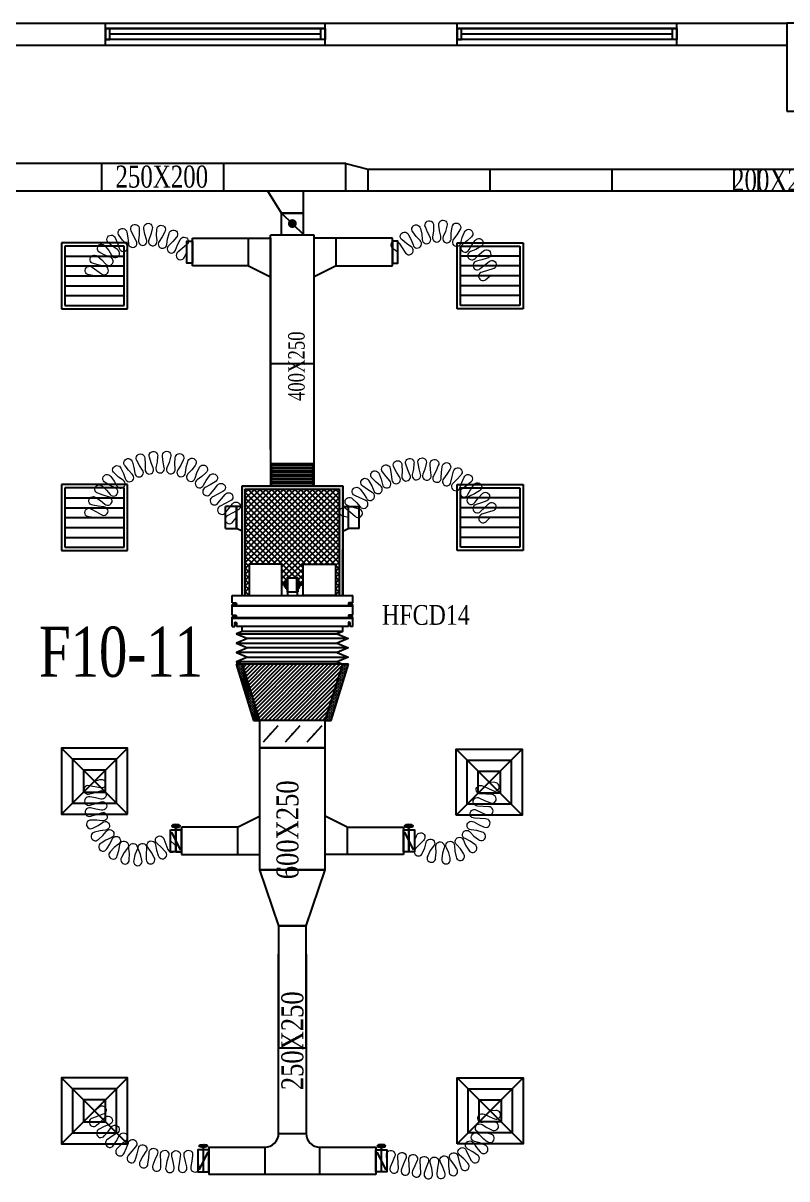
# Model space of a CAD drawing. Header units: metres. Extents: x 352651 to 1421851, y -87441 to -24441.
# Drawn here: x 1204382 to 1211332, y -66978 to -56460 of the extents above; entities that cross this region are included whole.
import ezdxf
from ezdxf.enums import TextEntityAlignment as Align

# ---------------------------------------------------------------- set-up
doc = ezdxf.new("R2010")
doc.units = ezdxf.units.M
doc.header["$LTSCALE"] = 300
doc.header["$MEASUREMENT"] = 0
for name, color, linetype in [('bat noi mem', 4, 'CONTINUOUS'), ('CUA', 8, 'CONTINUOUS'), ('CUAGIO', 2, 'CONTINUOUS'), ('KT', 1, 'CONTINUOUS'), ('THAY', 9, 'CONTINUOUS'), ('thiet bi', 11, 'CONTINUOUS'), ('TUONG', 7, 'CONTINUOUS'), ('vach', 6, 'CONTINUOUS')]:
    doc.layers.add(name, color=color, linetype=linetype)
doc.layers.add('noi mem', color=5, linetype='BATTING', lineweight=0)
doc.styles.add('PHU', font='vntimeh.shx', dxfattribs={"width": 0.8})
doc.styles.add('ROMANS', font='romans.shx', dxfattribs={"width": 0.75, "bigfont": 'romancvn.shx'})
doc.linetypes.add('BATTING', pattern='A,0.0001,-0.1,[134,ltypeshp.shx,S=0.1,R=0,X=-0.1,Y=0],-0.2,[134,ltypeshp.shx,S=0.1,R=180,X=0.1,Y=0],-0.1', length=0.4001)
pattern_1 = [(180, (1762500.941, -4848.227), (-6.25, 12.5), [0, -12.5])]

# ---------------------------------------------------------------- blocks, each defined once
blk = doc.blocks.new('cot1')
at = {"layer": 'vach'}
blk.add_lwpolyline([(-400, -400), (400, -400), (400, 400), (-400, 400)], close=True, dxfattribs=at)
blk = doc.blocks.new('SAD')
at = {"layer": 'CUAGIO', "color": 8}
for p, q in [((-300, -300), (300, 300)), ((300, -300), (-300, 300))]:
    blk.add_line(p, q, dxfattribs=at)
at = {"layer": 'CUAGIO'}
blk.add_lwpolyline([(300, -300), (300, 300), (-300, 300), (-300, -300)], close=True, dxfattribs=at)
at = {"layer": 'CUAGIO', "color": 8}
for points in [[(200, -200), (200, 200), (-200, 200), (-200, -200)], [(100, -100), (100, 100), (-100, 100), (-100, -100)]]:
    blk.add_lwpolyline(points, close=True, dxfattribs=at)
blk = doc.blocks.new('SAG')
at = {"layer": 'CUAGIO'}
for p, q in [((-300, 300), (-300, -300)), ((300, 300), (-300, 300)), ((300, -300), (300, 300)), ((-300, -300), (300, -300))]:
    blk.add_line(p, q, dxfattribs=at)
at = {"layer": 'CUAGIO', "color": 8}
for p, q in [((-270, 270), (-270, -270)), ((270, 270), (-270, 270)), ((-180, -270), (-180, 270)), ((-90, -270), (-90, 270)), ((0, -270), (0, 270)), ((90, -270), (90, 270)), ((180, -270), (180, 270)), ((270, -270), (270, 270)), ((-270, -270), (270, -270))]:
    blk.add_line(p, q, dxfattribs=at)
blk = doc.blocks.new('1-van gio D200')
at = {"layer": 'CUAGIO'}
h = blk.add_hatch(dxfattribs=at)
h.set_pattern_fill('ANSI31', color=256, scale=100, style=0)
edge = h.paths.add_edge_path()
edge.add_ellipse((486127, -58494), major_axis=(-38.1, 0), ratio=0.310482, start_angle=0, end_angle=360, ccw=False)
for p, q in [((486127, -58257), (486127, -58494)), ((486167, -58437), (486087, -58277))]:
    blk.add_line(p, q, dxfattribs=at)
at = {"layer": 'CUAGIO', "const_width": 3}
for points in [[(486127, -58457), (486177, -58457), (486177, -58257), (486077, -58257), (486077, -58457), (486127, -58457)], [(486127, -58257), (486127, -58494)], [(486167, -58437), (486087, -58277)]]:
    blk.add_lwpolyline(points, dxfattribs=at)
at = {"layer": 'CUAGIO'}
blk.add_lwpolyline([(486177, -58457), (486077, -58457), (486077, -58257), (486177, -58257)], close=True, dxfattribs=at)
at = {"layer": 'CUAGIO', "const_width": 5.35}
blk.add_lwpolyline([(486131, -58357, -1), (486123, -58357, -1)], format="xyb", close=True, dxfattribs=at)
at = {"layer": 'CUAGIO', "extrusion": (0, 0, -1)}
blk.add_ellipse((486127, -58494), major_axis=(-38.1, 0), ratio=0.310482, start_param=-1.570796, end_param=4.712389, dxfattribs=at)

msp = doc.modelspace()

# ---------------------------------------------------------------- hatches: boundary and pattern name
at = {"layer": 'CUAGIO'}
h = msp.add_hatch(dxfattribs=at)
h.set_pattern_fill('DOTS', color=2, scale=200, style=0)
h.set_pattern_definition([(0, (608295.287, -31132.811), (6.25, 12.5), [0, -12.5])])
h.paths.add_polyline_path([(1207260.1, -60700.3), (1207260.1, -61670.3), (1207290.1, -61670.3), (1207290.1, -60670.3), (1206374.1, -60670.3), (1206374.1, -61670.3), (1206404.1, -61670.3), (1206404.1, -60700.3)])
at = {"layer": 'CUAGIO', "ltscale": 1.5}
h = msp.add_hatch(dxfattribs=at)
h.set_pattern_fill('ANSI37', color=9, scale=300, style=0)
h.set_pattern_definition([(45, (655710.247, -1069.766), (-26.5165043, 26.5165043), []), (135, (655710.247, -1069.766), (-26.5165043, -26.5165043), [])])
h.paths.add_polyline_path([(1206735.3, -61384.3), (1206735.3, -61571.7), (1206764.7, -61571.7), (1206764.7, -61551.5), (1206775.3, -61551.5), (1206775.3, -61535.7), (1206785.2, -61535.7), (1206785.2, -61510.8, -1), (1206791.7, -61508.7), (1206874, -61508.7, -1), (1206880.5, -61510.8), (1206880.5, -61535.7), (1206890.4, -61535.7), (1206890.4, -61551.5), (1206900.9, -61551.5), (1206900.9, -61571.7), (1206930.3, -61571.7), (1206930.3, -61384.3), (1207225.3, -61384.3), (1207225.3, -61670.3), (1207260.1, -61670.3), (1207260.1, -60700.3), (1206404.1, -60700.3), (1206404.1, -61670.3), (1206440.3, -61670.3), (1206440.3, -61384.3)])
at = {"layer": 'CUAGIO'}
h = msp.add_hatch(dxfattribs=at)
h.set_pattern_fill('DOTS', color=2, scale=200, angle=180, style=0)
h.set_pattern_definition(pattern_1)
h.paths.add_polyline_path([(1206532.1, -62805.3), (1206479.8, -62805.3), (1206321.8, -62295.3), (1206374.1, -62295.3)])
h = msp.add_hatch(dxfattribs=at)
h.set_pattern_fill('ANSI31', color=256, scale=200, style=0)
h.set_pattern_definition([(45, (356591.88, -88621.382), (-17.6776695, 17.6776695), [])])
h.paths.add_polyline_path([(1206374.1, -62295.3), (1206532.1, -62805.3), (1207132.1, -62805.3), (1207290.1, -62295.3)])
h = msp.add_hatch(dxfattribs=at)
h.set_pattern_fill('DOTS', color=2, scale=200, angle=180, style=0)
h.set_pattern_definition(pattern_1)
h.paths.add_polyline_path([(1207184.5, -62805.3), (1207132.1, -62805.3), (1207290.1, -62295.3), (1207342.5, -62295.3)])

# ---------------------------------------------------------------- linework, layer by layer
at = {"layer": 'bat noi mem'}
for p, q in [((1207032.1, -60470.3), (1206632.1, -60470.3)), ((1206652.1, -60470.3), (1206632.1, -60490.3)), ((1207012.1, -60470.3), (1207032.1, -60490.3)), ((1207032.1, -60490.3), (1206632.1, -60490.3)), ((1206632.1, -60490.3), (1206652.1, -60510.3)), ((1206652.1, -60510.3), (1206632.1, -60530.3)), ((1207032.1, -60530.3), (1206632.1, -60530.3)), ((1206632.1, -60530.3), (1206652.1, -60550.3)), ((1206652.1, -60550.3), (1206632.1, -60570.3)), ((1207032.1, -60570.3), (1206632.1, -60570.3)), ((1206632.1, -60570.3), (1206652.1, -60590.3)), ((1207012.1, -60510.3), (1206652.1, -60510.3)), ((1207012.1, -60550.3), (1206652.1, -60550.3)), ((1207032.1, -60490.3), (1207012.1, -60510.3)), ((1207012.1, -60510.3), (1207032.1, -60530.3)), ((1207032.1, -60530.3), (1207012.1, -60550.3)), ((1207012.1, -60550.3), (1207032.1, -60570.3)), ((1207032.1, -60570.3), (1207012.1, -60590.3)), ((1206652.1, -60590.3), (1206632.1, -60610.3)), ((1207032.1, -60610.3), (1206632.1, -60610.3)), ((1206632.1, -60610.3), (1206652.1, -60630.3)), ((1206652.1, -60630.3), (1206632.1, -60650.3)), ((1207032.1, -60650.3), (1206632.1, -60650.3)), ((1206632.1, -60650.3), (1206652.1, -60670.3)), ((1207012.1, -60590.3), (1206652.1, -60590.3)), ((1207012.1, -60630.3), (1206652.1, -60630.3)), ((1207012.1, -60670.3), (1206652.1, -60670.3)), ((1207012.1, -60590.3), (1207032.1, -60610.3)), ((1207032.1, -60610.3), (1207012.1, -60630.3)), ((1207012.1, -60630.3), (1207032.1, -60650.3)), ((1207032.1, -60650.3), (1207012.1, -60670.3)), ((1206324.1, -62016.7), (1207240.1, -62016.7)), ((1207340.1, -62059.5), (1206424.1, -62059.5)), ((1206324.1, -62102.4), (1207240.1, -62102.4)), ((1207340.1, -62145.3), (1206424.1, -62145.3)), ((1207240.1, -62188.1), (1206324.1, -62188.1)), ((1206424.1, -62231), (1207340.1, -62231)), ((1207240.1, -62273.8), (1206324.1, -62273.8)), ((1207290.1, -62295.3), (1206374.1, -62295.3))]:
    msp.add_line(p, q, dxfattribs=at)
for points in [[(1206374.1, -61995.3), (1206324.1, -62016.7), (1206424.1, -62059.5), (1206324.1, -62102.4), (1206424.1, -62145.3), (1206324.1, -62188.1), (1206424.1, -62231), (1206324.1, -62273.8), (1206374.1, -62295.3)], [(1207290.1, -61995.3), (1207240.1, -62016.7), (1207340.1, -62059.5), (1207240.1, -62102.4), (1207340.1, -62145.3), (1207240.1, -62188.1), (1207340.1, -62231), (1207240.1, -62273.8), (1207290.1, -62295.3)]]:
    msp.add_lwpolyline(points, dxfattribs=at)
at = {"layer": 'CUA', "linetype": 'Continuous'}
for p, q in [((1205132.1, -56509.6), (1207132.1, -56509.6)), ((1207132.1, -56509.6), (1205132.1, -56509.6)), ((1207092.1, -56559.6), (1205172.1, -56559.6)), ((1208332.1, -56509.6), (1210332.1, -56509.6)), ((1210332.1, -56509.6), (1208332.1, -56509.6)), ((1210292.1, -56559.6), (1208372.1, -56559.6)), ((1207132.1, -56609.6), (1205132.1, -56609.6)), ((1210332.1, -56609.6), (1208332.1, -56609.6))]:
    msp.add_line(p, q, dxfattribs=at)
for points in [[(1205132.1, -56609.6), (1205172.1, -56609.6), (1205172.1, -56509.6), (1205132.1, -56509.6)], [(1207132.1, -56609.6), (1207092.1, -56609.6), (1207092.1, -56509.6), (1207132.1, -56509.6)], [(1208332.1, -56609.6), (1208372.1, -56609.6), (1208372.1, -56509.6), (1208332.1, -56509.6)], [(1210332.1, -56609.6), (1210292.1, -56609.6), (1210292.1, -56509.6), (1210332.1, -56509.6)]]:
    msp.add_lwpolyline(points, close=True, dxfattribs=at)
at = {"layer": 'CUAGIO'}
for p, q in [((1207319.6, -57738.1), (1202879.6, -57738.1)), ((1205099.6, -57988.1), (1205099.6, -57738.1)), ((1206209.6, -57988.1), (1206209.6, -57738.1)), ((1207319.6, -57988.1), (1207319.6, -57738.1)), ((1207319.6, -57988.1), (1207319.6, -57738.1)), ((1207319.6, -57738.1), (1207519.6, -57788.1)), ((1207519.6, -57788.1), (1213601.5, -57788.1)), ((1207519.6, -57788.1), (1207519.6, -57988.1)), ((1208629.6, -57788.1), (1208629.6, -57988.1)), ((1209739.6, -57788.1), (1209739.6, -57988.1)), ((1210849.6, -57788.1), (1210849.6, -57988.1)), ((1211071.5, -57788.1), (1211071.5, -57988.1)), ((1213601.5, -57988.1), (1202679.4, -57988.1)), ((1206732.1, -58188), (1206608.7, -57988.1)), ((1206932.1, -58388), (1206932.1, -57988.1)), ((1206732.1, -58188), (1206932.1, -58188)), ((1206732.1, -58388), (1206732.1, -58188)), ((1206932.1, -58188), (1206732.1, -58188)), ((1206732.1, -58188), (1206932.1, -58383.7)), ((1205922.2, -58667.9), (1205922.2, -58417.9)), ((1205922.2, -58417.9), (1206632.1, -58417.9)), ((1205932.2, -58417.9), (1206632.1, -58417.9)), ((1206432.1, -58667.9), (1206432.1, -58417.9)), ((1206432.1, -58667.9), (1206432.1, -58417.9)), ((1206632.1, -60340.5), (1206632.1, -58388)), ((1207032.1, -58388), (1206632.1, -58388)), ((1206632.1, -58415.4), (1206632.1, -60670.3)), ((1207032.1, -60670.3), (1207032.1, -58388)), ((1207732.1, -58417.9), (1207032.1, -58417.9)), ((1207742.1, -58417.9), (1207032.1, -58417.9)), ((1207232.1, -58667.9), (1207232.1, -58417.9)), ((1207232.1, -58667.9), (1207232.1, -58417.9)), ((1207742.1, -58667.9), (1207742.1, -58417.9)), ((1206432.1, -58667.9), (1205922.2, -58667.9)), ((1206432.1, -58667.9), (1205932.2, -58667.9)), ((1206432.1, -58667.9), (1206632.1, -58767.9)), ((1206432.1, -58667.9), (1206632.1, -58767.9)), ((1207232.1, -58667.9), (1207032.1, -58767.9)), ((1207232.1, -58667.9), (1207032.1, -58767.9)), ((1207232.1, -58667.9), (1207732.1, -58667.9)), ((1207232.1, -58667.9), (1207742.1, -58667.9)), ((1207032.1, -59560.3), (1206632.1, -59560.3)), ((1206404.1, -61670.3), (1206404.1, -60700.3)), ((1207260.1, -61670.3), (1207260.1, -60700.3)), ((1206224.4, -61059.6), (1206224.4, -60859.6)), ((1206324.1, -60859.6), (1206224.4, -60859.6)), ((1206324.1, -61059.6), (1206324.1, -60859.6)), ((1206324.1, -60859.6), (1206324.1, -61059.6)), ((1206324.1, -60859.6), (1206324.1, -61059.6)), ((1207340.1, -60859.6), (1207340.1, -61059.6)), ((1207340.1, -60859.6), (1207439.8, -60859.6)), ((1207439.8, -61059.6), (1207439.8, -60859.6)), ((1207290.1, -61670.3), (1207290.1, -61248.9)), ((1206699.1, -62856), (1206565.2, -63004.6)), ((1206899.1, -62856), (1206765.2, -63004.6)), ((1207099.1, -62856), (1206965.2, -63004.6)), ((1207132.1, -63055.3), (1206532.1, -63055.3)), ((1206332.1, -63777.1), (1206532.1, -63677.1)), ((1207332.1, -63777.1), (1207132.1, -63677.1)), ((1206332.1, -63777.1), (1205822.1, -63777.1)), ((1205822.1, -63777.1), (1205822.1, -64027.1)), ((1206332.1, -63777.1), (1206332.1, -64027.1)), ((1207332.1, -63777.1), (1207842.1, -63777.1)), ((1207332.1, -63777.1), (1207332.1, -64027.1)), ((1207842.1, -63777.1), (1207842.1, -64027.1)), ((1205822.1, -64027.1), (1206532.1, -64027.1)), ((1207842.1, -64027.1), (1207132.1, -64027.1)), ((1206707.2, -66564.8), (1206957.2, -66564.8)), ((1206072.2, -66689.8), (1206072.2, -66939.8)), ((1206582.2, -66689.8), (1206582.2, -66939.8)), ((1207082.2, -66939.8), (1207082.2, -66689.8)), ((1207592.2, -66689.8), (1207592.2, -66939.8))]:
    msp.add_line(p, q, dxfattribs=at)
at = {"layer": 'CUAGIO', "color": 2}
for p, q in [((1206374.1, -61670.3), (1206374.1, -60670.3)), ((1206374.1, -60670.3), (1207290.1, -60670.3)), ((1207290.1, -60670.3), (1207290.1, -61670.3)), ((1206404.1, -60700.3), (1207260.1, -60700.3)), ((1207342.5, -62295.3), (1206321.8, -62295.3)), ((1207290.1, -62295.3), (1207342.5, -62295.3)), ((1206479.8, -62805.3), (1206532.1, -62805.3)), ((1206479.8, -62805.3), (1206532.1, -62805.3)), ((1207116.7, -62805.3), (1206547.6, -62805.3)), ((1207116.7, -62805.3), (1206547.6, -62805.3)), ((1207132.1, -62805.3), (1207184.5, -62805.3)), ((1207132.1, -62805.3), (1207184.5, -62805.3))]:
    msp.add_line(p, q, dxfattribs=at)
at = {"layer": 'CUAGIO', "ltscale": 1.5}
msp.add_line((1207592.2, -66939.8), (1206072.2, -66939.8), dxfattribs=at)
at = {"layer": 'CUAGIO'}
for points, const_width in [([(1206812.1, -58283.7, 1), (1206852.1, -58283.7, 1)], 40), ([(1206627.1, -62930.3, -1), (1206637.1, -62930.3, -1)], 10), ([(1206827.1, -62930.3, -1), (1206837.1, -62930.3, -1)], 10), ([(1207027.1, -62930.3, -1), (1207037.1, -62930.3, -1)], 10)]:
    msp.add_lwpolyline(points, format="xyb", close=True, dxfattribs=dict(at, const_width=const_width))
for points in [[(1205922.2, -58642.9), (1205872.2, -58642.9), (1205872.2, -58442.9), (1205922.2, -58442.9)], [(1207742.1, -58642.9), (1207792.1, -58642.9), (1207792.1, -58442.9), (1207742.1, -58442.9)], [(1206532.1, -63055.3), (1207132.1, -63055.3), (1207132.1, -62805.3), (1206532.1, -62805.3)], [(1205822.1, -63802.1), (1205772.1, -63802.1), (1205772.1, -64002.1), (1205822.1, -64002.1)], [(1207842.1, -63802.1), (1207892.1, -63802.1), (1207892.1, -64002.1), (1207842.1, -64002.1)], [(1207132.1, -64165.3), (1206532.1, -64165.3), (1206707.1, -64675.3), (1206957.1, -64675.3)], [(1206707.1, -64675.3), (1206707.1, -65785.3), (1206957.1, -65785.3), (1206957.1, -64675.3)]]:
    msp.add_lwpolyline(points, close=True, dxfattribs=at)
for points in [[(1206374.1, -60859.6), (1206324.1, -60859.6)], [(1207290.1, -60859.6), (1207340.1, -60859.6)], [(1206224.4, -61059.6), (1206324.1, -61059.6)], [(1206374.1, -61084.8), (1206324.1, -61059.6)], [(1207290.1, -61084.8), (1207340.1, -61059.6)], [(1207439.8, -61059.6), (1207340.1, -61059.6)], [(1206321.8, -62295.3), (1206479.8, -62805.3)], [(1207132.1, -62805.3), (1207290.1, -62295.3), (1206374.1, -62295.3), (1206532.1, -62805.3)], [(1207184.5, -62805.3), (1207342.5, -62295.3)]]:
    msp.add_lwpolyline(points, dxfattribs=at)
at = {"layer": 'CUAGIO', "color": 2}
msp.add_lwpolyline([(1206532.1, -64165.3), (1207132.1, -64165.3), (1207132.1, -63055.3), (1206532.1, -63055.3)], close=True, dxfattribs=at)
at = {"layer": 'CUAGIO'}
for points in [[(1206072.2, -66689.8), (1206582.2, -66689.8, 0.4142136), (1206707.2, -66564.8), (1206707.2, -64932.6)], [(1206957.2, -64932.6), (1206957.2, -66564.8, 0.4142136), (1207082.2, -66689.8), (1207592.2, -66689.8)]]:
    msp.add_lwpolyline(points, format="xyb", dxfattribs=at)
at = {"layer": 'noi mem', "linetype": 'ByBlock', "ltscale": 1.5}
for points in [[(1207792.1, -58542.9), (1207749.9, -58514.2, -1.3333333), (1207803.5, -58461.7), (1207831.3, -58504.5), (1207858.9, -58547.3, 1.3333333), (1207912.6, -58495), (1207870.5, -58466.3), (1207830.4, -58433.4, -1.3333333), (1207888.4, -58385.8), (1207912.9, -58431.5), (1207930.3, -58478.5, 1.3333333), (1207993.9, -58438.7), (1207959.3, -58402.4), (1207928.9, -58360.4, -1.3333333), (1207997, -58329.1), (1208009.1, -58379.6), (1208014, -58429.5, 1.3333333), (1208085.6, -58407.2), (1208061.4, -58363.3), (1208042.7, -58314.9, -1.3333333), (1208116.5, -58302), (1208115.3, -58353.9), (1208107.4, -58403.4, 1.3333333), (1208182.4, -58400), (1208170.1, -58351.4), (1208164.3, -58299.9, -1.3333333), (1208239, -58306.2), (1208224.7, -58356), (1208204.4, -58401.9, 1.3333333), (1208277.7, -58417.7), (1208278.2, -58367.6), (1208285.7, -58316.2, -1.3333333), (1208356.4, -58341.3), (1208329.8, -58385.9), (1208298.6, -58425.1, 1.3333333), (1208365.4, -58459.1), (1208378.7, -58410.7), (1208399, -58363, -1.3333333), (1208460.9, -58405.2), (1208423.9, -58441.6), (1208383.7, -58471.6, 1.3333333), (1208439.7, -58521.4), (1208464.8, -58478), (1208496.6, -58437, -1.3333333), (1208545.8, -58493.6), (1208500.8, -58519.4), (1208454.2, -58538.1, 1.3333333), (1208495.8, -58600.6), (1208531.1, -58565), (1208570.8, -58532.6, -1.3333333), (1208605.8, -58599), (1208556.6, -58613.5), (1208507.6, -58627.5, 1.3333333), (1208542, -58694.1), (1208581.8, -58662.2), (1208621.6, -58630.2, -1.3333333), (1208656, -58696.9), (1208607, -58710.9), (1208557.9, -58724.9, 1.3333333), (1208592.4, -58791.5), (1208632.1, -58759.6)], [(1205032.1, -58759.6), (1204981.8, -58750.1, -1.3333333), (1205011.1, -58681.1), (1205052.9, -58710.7), (1205094.6, -58740.4, 1.3333333), (1205123.9, -58671.4), (1205073.6, -58661.9), (1205023.4, -58648.7, -1.3333333), (1205057.5, -58581.8), (1205097.7, -58614.6), (1205132.7, -58651, 1.3333333), (1205174.1, -58588.4), (1205127, -58570.4), (1205081, -58546.2, -1.3333333), (1205129.1, -58488.7), (1205161, -58529.7), (1205187, -58573, 1.3333333), (1205241.3, -58521.3), (1205199.4, -58493.2), (1205160, -58459.3, -1.3333333), (1205219.9, -58414.1), (1205241.7, -58461.2), (1205257.4, -58509.1, 1.3333333), (1205321.9, -58470.9), (1205287.4, -58434.1), (1205256.6, -58392.3, -1.3333333), (1205325, -58361.6), (1205335.7, -58412.4), (1205340.2, -58462.7, 1.3333333), (1205411.7, -58439.9), (1205386.3, -58396.3), (1205365.6, -58348.7, -1.3333333), (1205439.2, -58334.1), (1205438.3, -58386), (1205431.4, -58436, 1.3333333), (1205506.2, -58429.9), (1205491.2, -58381.7), (1205481.7, -58330.6, -1.3333333), (1205556.7, -58332.9), (1205544.2, -58383.3), (1205526.2, -58430.5, 1.3333333), (1205600.5, -58441.2), (1205596.7, -58390.9), (1205598.9, -58339, -1.3333333), (1205671.5, -58358), (1205648, -58404.3), (1205619.9, -58446.3, 1.3333333), (1205689.9, -58473.4), (1205697.4, -58423.5), (1205711.2, -58373.5, -1.3333333), (1205777.7, -58408.3), (1205744.4, -58448.1), (1205707.7, -58482.7, 1.3333333), (1205769.7, -58524.8), (1205788.3, -58477.9), (1205810.2, -58431.6, -1.3333333), (1205869.5, -58477.5), (1205830.2, -58510.4), (1205791, -58543.2, 1.3333333), (1205850.3, -58589.1), (1205872.2, -58542.9)], [(1205032.1, -60959.6), (1204981.5, -60953.6, -1.3333333), (1205005, -60882.4), (1205049.3, -60907.8), (1205093.5, -60933.2, 1.3333333), (1205117.1, -60862.1), (1205066.5, -60856), (1205015.6, -60846.8, -1.3333333), (1205043.5, -60777.1), (1205086.7, -60805.4), (1205126, -60836.9, 1.3333333), (1205160.1, -60770.1), (1205111.4, -60756.8), (1205063.1, -60738.5, -1.3333333), (1205103.1, -60675), (1205140.5, -60710.7), (1205173.5, -60748.8, 1.3333333), (1205219.1, -60689.3), (1205173.6, -60667.4), (1205129.5, -60640.6, -1.3333333), (1205180.3, -60585.5), (1205210.6, -60627.3), (1205236.1, -60670.8, 1.3333333), (1205291.7, -60620.5), (1205251, -60590.7), (1205212.5, -60556.4, -1.3333333), (1205272.4, -60511.4), (1205294.6, -60558), (1205311.9, -60605.4, 1.3333333), (1205375.7, -60566), (1205341, -60529.4), (1205309.3, -60488.6, -1.3333333), (1205376.5, -60455.2), (1205389.8, -60505.1), (1205398.2, -60554.8, 1.3333333), (1205468.1, -60527.7), (1205440.7, -60485.3), (1205416.9, -60439.5, -1.3333333), (1205488.9, -60418.8), (1205493.1, -60470.3), (1205492.3, -60520.7, 1.3333333), (1205565.9, -60506.7), (1205546.6, -60460.1), (1205531.5, -60410.7, -1.3333333), (1205606.2, -60403.4), (1205600.9, -60454.8), (1205590.9, -60504.2, 1.3333333), (1205665.9, -60503.8), (1205655.4, -60454.5), (1205649.5, -60403.2, -1.3333333), (1205724.2, -60409.5), (1205709.7, -60459.1), (1205691, -60505.9, 1.3333333), (1205764.8, -60519), (1205763.4, -60468.6), (1205766.9, -60417.1, -1.3333333), (1205839.2, -60436.9), (1205816, -60483), (1205789.1, -60525.7, 1.3333333), (1205859.3, -60552), (1205867, -60502.2), (1205879.8, -60452.1, -1.3333333), (1205947.4, -60484.7), (1205916.2, -60525.8), (1205882, -60562.9, 1.3333333), (1205946.3, -60601.5), (1205962.9, -60553.9), (1205984.5, -60507, -1.3333333), (1206045.1, -60551.3), (1206006.9, -60586.1), (1205966.6, -60616.4, 1.3333333), (1206022.8, -60666), (1206047.8, -60622.2), (1206077.6, -60580, -1.3333333), (1206129.1, -60634.5), (1206085.2, -60661.8), (1206040.1, -60685.3, 1.3333333), (1206087.4, -60743.5), (1206119.6, -60704.1), (1206152.3, -60664.9, -1.3333333), (1206199.1, -60723.4), (1206153.7, -60746.7), (1206108.3, -60770, 1.3333333), (1206155.2, -60828.5), (1206187.8, -60789.3), (1206220.4, -60750, -1.3333333), (1206267.3, -60808.6), (1206221.9, -60831.8), (1206176.5, -60855.1, 1.3333333), (1206223.3, -60913.7), (1206256, -60874.4), (1206288.6, -60835.2, -1.3333333), (1206335.5, -60893.7), (1206290.1, -60917), (1206244.6, -60940.3, 1.3333333), (1206291.5, -60998.8), (1206324.1, -60959.6)], [(1207340.1, -60959.6), (1207290.7, -60946, -1.3333333), (1207326.3, -60880), (1207364.8, -60913.9), (1207403.3, -60947.9, 1.3333333), (1207439, -60881.9), (1207389.5, -60868.3), (1207340.2, -60852.3, -1.3333333), (1207378.7, -60788), (1207416.1, -60823.8), (1207449.8, -60861.9, 1.3333333), (1207493.2, -60800.6), (1207446.1, -60781.5), (1207399.8, -60758.2, -1.3333333), (1207447.7, -60700.4), (1207479.2, -60741.6), (1207506.7, -60784.3, 1.3333333), (1207558.9, -60730.4), (1207515.2, -60704.3), (1207473.1, -60674.2, -1.3333333), (1207529.2, -60624.5), (1207554, -60669.9), (1207574.7, -60716.4, 1.3333333), (1207634.5, -60671), (1207595.4, -60638.6), (1207558.3, -60602.4, -1.3333333), (1207621.3, -60561.8), (1207639, -60610.5), (1207652.3, -60659.5, 1.3333333), (1207718.3, -60623.9), (1207684.6, -60585.8), (1207653.4, -60544.4, -1.3333333), (1207721.9, -60513.9), (1207731.9, -60564.7), (1207737.7, -60615.2, 1.3333333), (1207808.3, -60590), (1207780.8, -60547.3), (1207756.3, -60501.6, -1.3333333), (1207828.7, -60481.9), (1207830.8, -60533.6), (1207828.8, -60584.4, 1.3333333), (1207902.4, -60570.3), (1207881.7, -60523.9), (1207864.5, -60475, -1.3333333), (1207939, -60466.5), (1207933.2, -60518), (1207923.5, -60567.9, 1.3333333), (1207998.5, -60565.1), (1207985.1, -60516.1), (1207975.5, -60465.2, -1.3333333), (1208050.5, -60468.2), (1208036.9, -60518.2), (1208019.6, -60566, 1.3333333), (1208094.1, -60574.7), (1208088.4, -60524.2), (1208086.7, -60472.4, -1.3333333), (1208160.3, -60486.8), (1208139.3, -60534.1), (1208115, -60578.7, 1.3333333), (1208187.3, -60598.7), (1208189.3, -60547.9), (1208195.5, -60496.5, -1.3333333), (1208266.1, -60521.9), (1208238.1, -60565.5), (1208207.2, -60605.9, 1.3333333), (1208275.6, -60636.6), (1208285.4, -60586.7), (1208299.4, -60536.9, -1.3333333), (1208365.2, -60572.7), (1208330.9, -60611.5), (1208294.2, -60646.8, 1.3333333), (1208357.2, -60687.6), (1208374.4, -60639.8), (1208395.8, -60592.6, -1.3333333), (1208455.5, -60638.1), (1208415.6, -60671.2), (1208374, -60700.5, 1.3333333), (1208430, -60750.4), (1208454.3, -60705.7), (1208482.7, -60662.4, -1.3333333), (1208534.7, -60716.5), (1208490.3, -60743.1), (1208444.7, -60765.7, 1.3333333), (1208492.4, -60823.5), (1208523.3, -60783.1), (1208557.9, -60744.6, -1.3333333), (1208601, -60806), (1208553.1, -60825.6), (1208504.6, -60841.3, 1.3333333), (1208543.3, -60905.5), (1208579.8, -60870), (1208617.2, -60834.8, -1.3333333), (1208655, -60899.6), (1208606, -60914.8), (1208557, -60930, 1.3333333), (1208594.8, -60994.8), (1208632.1, -60959.6)], [(1205032.1, -63359.6), (1205081.5, -63344.9, -1.3333333), (1205085.2, -63419.8), (1205034.6, -63410.1), (1204984.1, -63400.4, 1.3333333), (1204987.8, -63475.3), (1205037.1, -63460.7), (1205086.5, -63446.1, -1.3333333), (1205090.2, -63521), (1205039.6, -63511.3), (1204989.1, -63501.6, 1.3333333), (1204992.8, -63576.5), (1205042.1, -63561.9), (1205091.5, -63547.2, -1.3333333), (1205095.2, -63622.1), (1205044.6, -63612.4), (1204994.1, -63602.7, 1.3333333), (1204997.8, -63677.6), (1205047.1, -63663), (1205094.9, -63646, -1.3333333), (1205102.2, -63720.7), (1205052.1, -63713.4), (1204999.8, -63713.1, 1.3333333), (1205017, -63786.1), (1205063.7, -63762.6), (1205105.2, -63733.6, -1.3333333), (1205132, -63803.7), (1205081.8, -63809.9), (1205031.3, -63823.5, 1.3333333), (1205067.3, -63889.4), (1205106, -63854.3), (1205138.4, -63815.3, -1.3333333), (1205182.8, -63875.7), (1205136, -63895), (1205091, -63921.6, 1.3333333), (1205143.2, -63975.5), (1205171.2, -63931.4), (1205192, -63885.2, -1.3333333), (1205251, -63931.6), (1205211, -63962.7), (1205174.6, -64000.3, 1.3333333), (1205239.2, -64038.4), (1205254.5, -63988.4), (1205262.4, -63938.3, -1.3333333), (1205331.5, -63967.4), (1205301.2, -64008), (1205276.1, -64053.9, 1.3333333), (1205348.5, -64073.5), (1205350, -64021.2), (1205344.3, -63970.9, -1.3333333), (1205418.6, -63980.6), (1205400.2, -64027.7), (1205388.3, -64078.6, 1.3333333), (1205463.3, -64078.2), (1205450.8, -64027.5), (1205431.9, -63980.5, -1.3333333), (1205506.1, -63970), (1205500.9, -64020.4), (1205502.9, -64072.7, 1.3333333), (1205575.1, -64052.4), (1205549.6, -64006.7), (1205518.9, -63966.5, -1.3333333), (1205587.7, -63936.7), (1205596, -63986.6), (1205611.9, -64036.5, 1.3333333), (1205676.1, -63997.7), (1205639.3, -63960.5), (1205600.6, -63926.6, -1.3333333), (1205661.9, -63883.4), (1205680.7, -63931.3), (1205699.6, -63979.2, 1.3333333), (1205760.9, -63936), (1205722.1, -63902.1)], [(1207942.1, -63902.1), (1207962.4, -63855.5, -1.3333333), (1208024.7, -63897.3), (1207989.3, -63933.8), (1207954, -63970.5, 1.3333333), (1208016.4, -64012), (1208036.6, -63965.2), (1208050.1, -63917.5, -1.3333333), (1208117.3, -63950.9), (1208087.3, -63990.5), (1208064, -64037, 1.3333333), (1208135.9, -64058.3), (1208141.7, -64006.6), (1208138.1, -63957.1, -1.3333333), (1208212.6, -63965.6), (1208198, -64013), (1208192, -64064.7, 1.3333333), (1208266.8, -64060.2), (1208254.6, -64009.6), (1208234.4, -63964.3, -1.3333333), (1208307.3, -63946.9), (1208309.8, -63996.4), (1208321.7, -64047.1, 1.3333333), (1208390.6, -64017.2), (1208361.8, -63973.9), (1208327.3, -63938.2, -1.3333333), (1208389.9, -63896.9), (1208409.1, -63942.6), (1208437.7, -63986.1, 1.3333333), (1208492.2, -63934.6), (1208450.3, -63903.7), (1208405.7, -63881.9, -1.3333333), (1208450.4, -63821.7), (1208484.1, -63858.2), (1208525.8, -63889.3, 1.3333333), (1208559.4, -63822.3), (1208509.5, -63807.5), (1208460.1, -63801.9, -1.3333333), (1208482, -63730.2), (1208526.1, -63753.2), (1208572.3, -63774.3, 1.3333333), (1208590.7, -63701.6), (1208540, -63698.2), (1208489.3, -63694.7, -1.3333333), (1208507.8, -63622), (1208554, -63643.2), (1208600.2, -63664.3, 1.3333333), (1208618.6, -63591.6), (1208567.9, -63588.1), (1208517.2, -63584.7, -1.3333333), (1208535.6, -63512), (1208581.9, -63533.1), (1208628.1, -63554.2, 1.3333333), (1208646.5, -63481.5), (1208595.8, -63478.1), (1208545.1, -63474.6, -1.3333333), (1208563.5, -63401.9), (1208609.8, -63423), (1208656, -63444.1, 1.3333333), (1208674.4, -63371.4), (1208623.7, -63368)], [(1205032.1, -66359.6), (1205070.4, -66326, -1.3333333), (1205108.6, -66390.5), (1205060.8, -66407.9), (1205013, -66425.4, 1.3333333), (1205051.3, -66489.9), (1205089.5, -66456.2), (1205125.5, -66421, -1.3333333), (1205167.1, -66483.4), (1205120.7, -66503), (1205075, -66526.6, 1.3333333), (1205121, -66585.8), (1205155.1, -66547.4), (1205185.6, -66507.2, -1.3333333), (1205235.8, -66562.9), (1205192.8, -66589.1), (1205151.1, -66619.1, 1.3333333), (1205205.2, -66670.9), (1205233.4, -66627.9), (1205257.6, -66583.8, -1.3333333), (1205315.5, -66631.6), (1205276.7, -66663.7), (1205239.8, -66699.5, 1.3333333), (1205300.9, -66742.9), (1205322.5, -66696.2), (1205340.1, -66649, -1.3333333), (1205404.2, -66687.9), (1205370.6, -66725.3), (1205339.3, -66766.1, 1.3333333), (1205406.1, -66800.1), (1205420.7, -66750.8), (1205431.2, -66701.6, -1.3333333), (1205500.3, -66730.6), (1205472.5, -66772.6), (1205447.4, -66817.5, 1.3333333), (1205518.5, -66841.4), (1205525.7, -66790.5), (1205528.9, -66740.2, -1.3333333), (1205601.6, -66758.9), (1205580.1, -66804.5), (1205561.9, -66852.5, 1.3333333), (1205635.8, -66865.8), (1205635.4, -66814.4), (1205631.3, -66764.2, -1.3333333), (1205705.9, -66772.1), (1205691.3, -66820.3), (1205680.3, -66870.5, 1.3333333), (1205755.3, -66872.9), (1205747.5, -66822.1), (1205736.7, -66772.5, -1.3333333), (1205811.7, -66770.4), (1205803.7, -66820.5), (1205796, -66870.8, 1.3333333), (1205870.9, -66868.3), (1205859.8, -66818.6), (1205848.8, -66769, -1.3333333), (1205923.7, -66766.4), (1205916, -66816.7), (1205908.3, -66867, 1.3333333), (1205983.3, -66864.5), (1205972.2, -66814.8)], [(1207692.2, -66814.8), (1207689.2, -66763.6, -1.3333333), (1207763.1, -66776.3), (1207743, -66823.6), (1207723, -66870.9, 1.3333333), (1207796.9, -66883.6), (1207793.9, -66832.4), (1207790.9, -66781.1, -1.3333333), (1207864.8, -66793.9), (1207844.8, -66841.2), (1207824.8, -66888.5, 1.3333333), (1207898.7, -66901.2), (1207895.7, -66849.9), (1207892.6, -66798.7, -1.3333333), (1207966.5, -66811.4), (1207946.5, -66858.7), (1207926.5, -66906, 1.3333333), (1208000.4, -66918.8), (1207997.4, -66867.5), (1207993.9, -66816.5, -1.3333333), (1208067.9, -66828.6), (1208048.3, -66875.8), (1208032.7, -66925.4, 1.3333333), (1208107.5, -66931.3), (1208099.8, -66879.9), (1208086.9, -66830.8, -1.3333333), (1208161.9, -66829.1), (1208151.4, -66878.7), (1208146, -66930.4, 1.3333333), (1208220.5, -66921.1), (1208202.6, -66872.3), (1208180.1, -66826.8, -1.3333333), (1208253.2, -66810), (1208252.8, -66860.7), (1208258.1, -66912.4, 1.3333333), (1208329.1, -66888.3), (1208301.7, -66844.1), (1208270.5, -66804.1, -1.3333333), (1208338.7, -66772.9), (1208348.6, -66822.6), (1208364.2, -66872.2, 1.3333333), (1208428.8, -66834.3), (1208393.1, -66796.5), (1208354.5, -66763.6, -1.3333333), (1208415, -66719.3), (1208434.8, -66766), (1208460, -66811.5, 1.3333333), (1208515.7, -66761.3), (1208473.1, -66731.5), (1208428.7, -66707, -1.3333333), (1208479, -66651.4), (1208507.7, -66693.2), (1208541.6, -66732.7, 1.3333333), (1208586, -66672.3), (1208538.3, -66651.7), (1208489.9, -66636.7, -1.3333333), (1208528, -66572.1), (1208564.5, -66607.2), (1208605.6, -66639, 1.3333333), (1208637, -66570.9), (1208586.1, -66560.4), (1208535.6, -66555.4, -1.3333333), (1208559.9, -66484.5), (1208602.8, -66511.6), (1208649.5, -66534.4, 1.3333333), (1208666.5, -66461.4), (1208614.5, -66461.3), (1208563.3, -66464.3, -1.3333333), (1208576.1, -66390.4), (1208623.3, -66410.4), (1208670.6, -66430.5, 1.3333333), (1208683.4, -66356.6), (1208632.1, -66359.6)]]:
    msp.add_lwpolyline(points, format="xyb", dxfattribs=at)
at = {"layer": 'THAY', "linetype": 'Continuous'}
for p, q in [((1205132.1, -56459.6), (1207132.1, -56459.6)), ((1208332.1, -56459.6), (1210332.1, -56459.6)), ((1205132.1, -56659.6), (1207132.1, -56659.6)), ((1208332.1, -56659.6), (1210332.1, -56659.6))]:
    msp.add_line(p, q, dxfattribs=at)
at = {"layer": 'thiet bi'}
for p, q in [((1206785.2, -61508.7), (1206785.2, -61634.8)), ((1206785.2, -61508.7), (1206880.5, -61508.7)), ((1206791.7, -61634.8), (1206791.7, -61508.7)), ((1206874, -61634.8), (1206874, -61508.7)), ((1206880.5, -61508.7), (1206880.5, -61634.8)), ((1206764.7, -61571.7), (1206735.3, -61571.7)), ((1206764.7, -61591.9), (1206764.7, -61551.5)), ((1206775.3, -61551.5), (1206764.7, -61551.5)), ((1206775.3, -61591.9), (1206764.7, -61591.9)), ((1206775.3, -61607.7), (1206775.3, -61535.7)), ((1206785.2, -61535.7), (1206775.3, -61535.7)), ((1206785.2, -61607.7), (1206775.3, -61607.7)), ((1206785.2, -61634.8), (1206880.5, -61634.8)), ((1206788.4, -61637.1), (1206788.4, -61670.3)), ((1206877.3, -61637.1), (1206877.3, -61670.3)), ((1206880.5, -61535.7), (1206890.4, -61535.7)), ((1206880.5, -61607.7), (1206890.4, -61607.7)), ((1206890.4, -61607.7), (1206890.4, -61535.7)), ((1206890.4, -61551.5), (1206900.9, -61551.5)), ((1206890.4, -61591.9), (1206900.9, -61591.9)), ((1206900.9, -61591.9), (1206900.9, -61551.5)), ((1206900.9, -61571.7), (1206930.3, -61571.7)), ((1206283.2, -61736.3), (1206283.2, -61670.3)), ((1207382.2, -61736.3), (1207382.2, -61670.3)), ((1206283.2, -61847.3), (1206283.2, -61752.3)), ((1207381.7, -61762), (1206283.7, -61762)), ((1207381.7, -61767), (1206283.7, -61767)), ((1207382.2, -61847.3), (1207382.2, -61752.3)), ((1206283.2, -61952.3), (1206283.2, -61863.3)), ((1207381.7, -61873), (1206283.7, -61873)), ((1207381.7, -61878.5), (1206283.7, -61878.5)), ((1207341.6, -61952.3), (1206323.8, -61952.3)), ((1206374.1, -61995.3), (1206374.1, -61952.3)), ((1207290.1, -61995.3), (1207290.1, -61952.3)), ((1207382.2, -61952.3), (1207382.2, -61863.3)), ((1207290.1, -61995.3), (1206374.1, -61995.3))]:
    msp.add_line(p, q, dxfattribs=at)
for points in [[(1206735.3, -61384.3), (1206440.3, -61384.3), (1206440.3, -61670.3), (1206735.3, -61670.3)], [(1206930.3, -61384.3), (1207225.3, -61384.3), (1207225.3, -61670.3), (1206930.3, -61670.3)]]:
    msp.add_lwpolyline(points, close=True, dxfattribs=at)
for points in [[(1206283.2, -61670.3), (1207382.2, -61670.3)], [(1206283.2, -61847.3), (1206283.2, -61752.3)], [(1207382.2, -61847.3), (1207382.2, -61752.3)], [(1206283.2, -61952.3), (1206307.8, -61952.3)], [(1207382.2, -61952.3), (1207357.6, -61952.3)]]:
    msp.add_lwpolyline(points, dxfattribs=at)
for points in [[(1206283.2, -61736.3), (1206315.8, -61736.3, -1), (1206315.8, -61752.3), (1206283.2, -61752.3)], [(1207382.2, -61736.3), (1207349.6, -61736.3, 1), (1207349.6, -61752.3), (1207382.2, -61752.3)], [(1206283.2, -61847.3), (1206315.8, -61847.3, -1), (1206315.8, -61863.3), (1206283.2, -61863.3)], [(1207382.2, -61847.3), (1207349.6, -61847.3, 1), (1207349.6, -61863.3), (1207382.2, -61863.3)], [(1206307.8, -61952.3), (1206307.8, -61920.3, -1), (1206323.8, -61920.3), (1206323.8, -61952.3)], [(1207357.6, -61952.3), (1207357.6, -61920.3, 1), (1207341.6, -61920.3), (1207341.6, -61952.3)]]:
    msp.add_lwpolyline(points, format="xyb", dxfattribs=at)
for centre, start, end in [((1206788.4, -61509.7), 18.04953, 161.95047), ((1206877.3, -61509.7), 18.04953, 161.95047), ((1206788.4, -61633.7), 198.04953, 341.95047), ((1206877.3, -61633.7), 198.04953, 341.95047)]:
    msp.add_arc(centre, 3.41, start, end, dxfattribs=at)
at = {"layer": 'TUONG'}
for p, q in [((1204132.1, -56459.6), (1205132.1, -56459.6)), ((1205132.1, -56659.6), (1205132.1, -56459.6)), ((1207132.1, -56659.6), (1207132.1, -56459.6)), ((1207132.1, -56459.6), (1208332.1, -56459.6)), ((1208332.1, -56659.6), (1208332.1, -56459.6)), ((1210332.1, -56659.6), (1210332.1, -56459.6)), ((1210332.1, -56459.6), (1211332.1, -56459.6)), ((1204132.1, -56659.6), (1205132.1, -56659.6)), ((1207132.1, -56659.6), (1208332.1, -56659.6)), ((1210332.1, -56659.6), (1211332.1, -56659.6))]:
    msp.add_line(p, q, dxfattribs=at)

# ---------------------------------------------------------------- block references
at = {"layer": 'CUAGIO'}
for name, p, rotation in [('SAG', (1205032.1, -58759.6), 270), ('SAG', (1205032.1, -60959.6), 270), ('1-van gio D200', (1691899.2, -122259.5), 180), ('1-van gio D200', (1694019.2, -122259.5), 180), ('1-van gio D200', (1693769.2, -125172.2), 180)]:
    msp.add_blockref(name, p, dxfattribs=dict(at, rotation=rotation))
at = {"layer": 'CUAGIO', "xscale": -1}
for name, p, rotation in [('SAG', (1208632.1, -58759.6), 90), ('SAG', (1208632.1, -60959.6), 90), ('1-van gio D200', (719895.2, -125172.2), 180)]:
    msp.add_blockref(name, p, dxfattribs=dict(at, rotation=rotation))
at = {"layer": 'CUAGIO'}
for p in [(1205032.1, -63359.6), (1205032.1, -66359.6)]:
    msp.add_blockref('SAD', p, dxfattribs=at)
at = {"layer": 'CUAGIO', "xscale": -1}
for p in [(1208623.7, -63368), (1208632.1, -66359.6)]:
    msp.add_blockref('SAD', p, dxfattribs=at)
at = {"layer": 'vach'}
msp.add_blockref('cot1', (1211732.1, -56859.6), dxfattribs=at)

# ---------------------------------------------------------------- texts
at = {"layer": 'CUAGIO', "color": 2, "style": 'PHU', "width": 0.75}
for s, p in [('250X200', (1205643.9, -57956.6)), ('200x200', (1211254.9, -57988.1))]:
    msp.add_text(s, height=200, dxfattribs=at).set_placement(p, align=Align.CENTER)
msp.add_text('400x250', height=150, rotation=90, dxfattribs=at).set_placement((1206944, -59582.2), align=Align.CENTER)
at = {"layer": 'CUAGIO', "color": 2, "insert": (1207648.6, -61938.4), "char_height": 180, "width": 795.013, "attachment_point": 7, "style": 'PHU'}
msp.add_mtext('hfcd14', dxfattribs=at)
at = {"layer": 'CUAGIO', "color": 2, "char_height": 200, "attachment_point": 3, "rotation": 90, "style": 'PHU'}
for s, insert, width in [('600x250', (1206687.4, -63351.8), 1155.253), ('250x250', (1206731.9, -65271.8), 1132.411)]:
    msp.add_mtext(s, dxfattribs=dict(at, insert=insert, width=width))
at = {"layer": 'KT', "ltscale": 1.5, "insert": (1204526.7, -61952.7), "char_height": 456.096, "width": 2517.297, "attachment_point": 1, "style": 'ROMANS'}
msp.add_mtext('{\\fTimes New Roman|b0|i0|c0|p18;F10-11}', dxfattribs=at)

doc.saveas('drawing.dxf')
